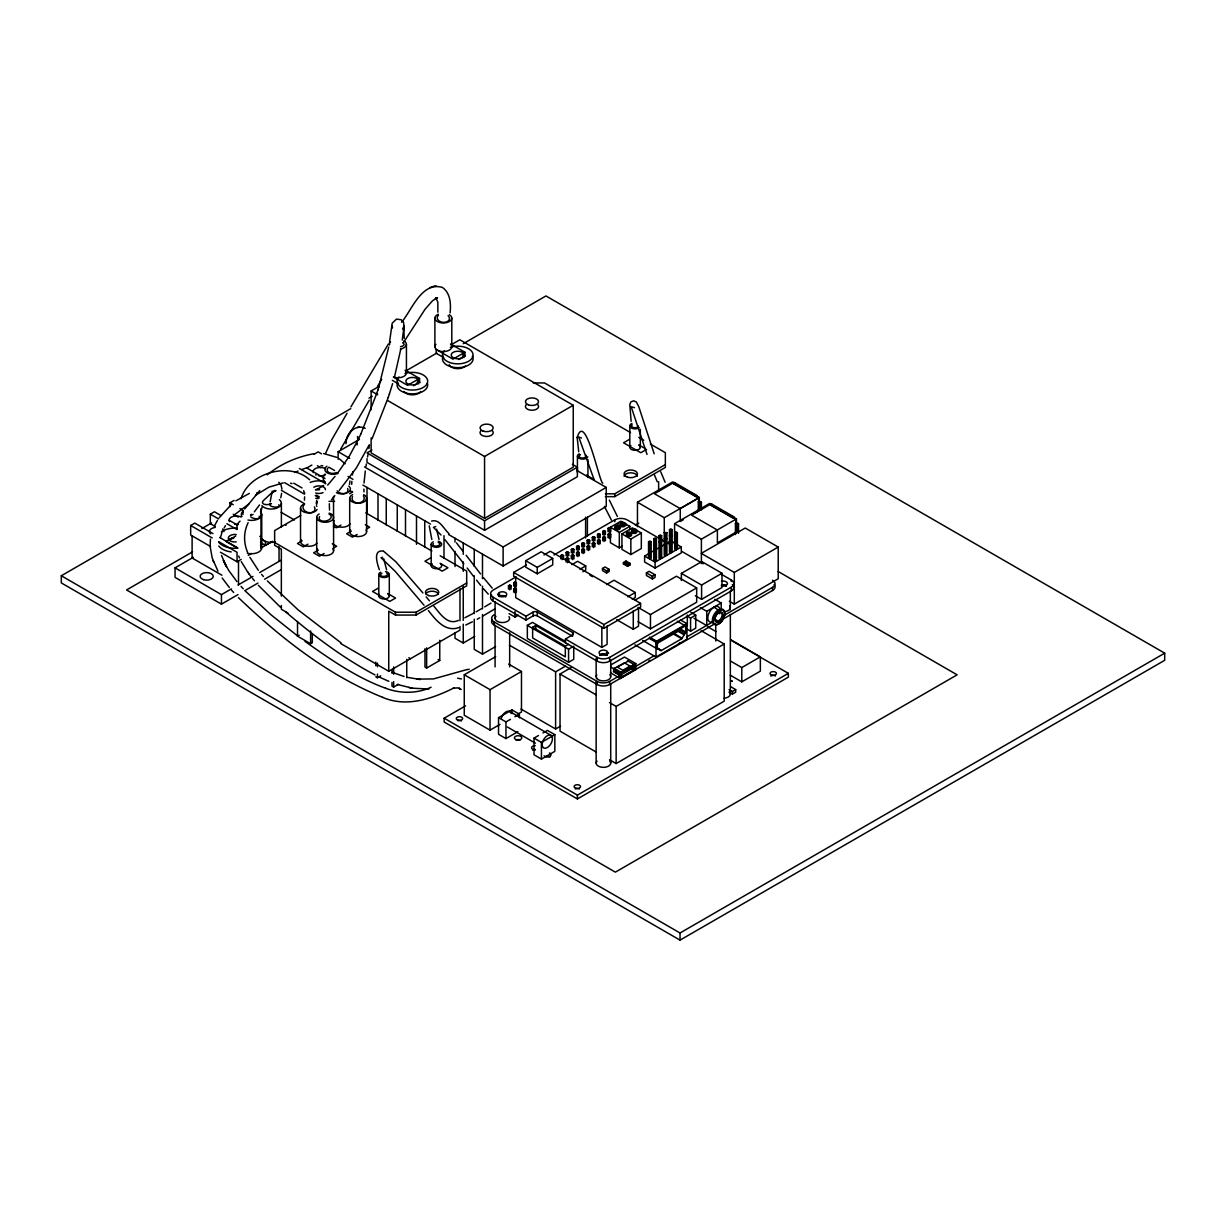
<?xml version="1.0" encoding="UTF-8"?>
<svg xmlns="http://www.w3.org/2000/svg" width="1226" height="1226" viewBox="0 0 1226 1226"><rect width="100%" height="100%" fill="white"/><g stroke="black" fill="none" stroke-linecap="round" stroke-linejoin="round"><path stroke-width="1.5" d="M404.228 338.483L403.63 322.423L401.193 319.756L396.473 319.097L392.182 323.22L389.485 342.544M627.451 660.737L635.466 665.228L633.704 670.086L622.256 676.645L613.567 671.695L614.134 668.431L628.264 661.136M620.908 675.955L621.352 672.599L635.466 665.228M685.916 632.218L681.702 638.761L661.182 650.592L658.944 648.937L657.167 649.121L657.534 641.903L685.579 625.766L685.932 632.156L679.51 628.402M351.709 484.301L351.847 481.389M364.015 483.013L365.302 471.029M345.931 443.705L346.176 441.237M210.412 539.042L210.152 546.168M437.866 312.186L437.835 302.286L436.073 297.918L436.931 298.179L435.291 298.347L437.513 297.719L432.579 300.707L425.07 309.259L403.752 342.161M450.095 312.891C451.045 304.033 450.494 292.922 442.371 287.405C421.637 281.398 411.875 310.025 401.592 322.269M304.462 500.162L304.6 496.821M316.691 500.469L316.277 503.871M349.946 480.99L349.487 484.439M352.429 474.983L352.858 471.627M272.249 491.044L270.149 501.832M241.062 498.752C248.464 473.067 289.443 461.114 309.626 479.78M357.088 444.977L357.318 443.23M369.455 444.977L368.934 448.578M402.251 340.092L404.09 325.84L402.603 329.104M346.253 440.716C346.989 432.134 356.843 423.966 365.21 428.334M346.038 442.172L346.391 439.705M366.007 466.37L366.375 464.01M281.628 493.296L280.785 497.787M367.539 456.991L367.907 454.815M316.722 504.269L317.228 501.511M400.841 348.828L394.481 377.056M388.734 347.035L378.834 386.987M261.368 510.047L261.996 507.227M220.419 537.632L221.983 532.498M392.596 383.646L389.362 394.082M329.319 503.733L329.518 510.077M377.777 390.312L378.911 386.772M372.03 438.847L388.29 397.362M376.673 393.653L377.823 390.129M388.228 397.515L389.424 393.898M376.719 393.5L360.95 433.774M325.58 453.344L331.955 439.383L347.05 413.269M248.127 522.659C243.33 532.651 243.667 543.026 247.56 552.282M369.041 445.207L356.398 467.872L339.204 490.477M357.992 440.027L361.011 433.652M358.069 439.873L349.226 456.302L337.794 472.899M214.381 525.954L217.477 520.36M340.736 449.007L369.195 400.274M388.366 344.031L350.851 406.955M224.097 527.992L225.477 525.663M381.73 379.34L377.47 386.512M244.725 508.928L259.743 490.584M254.318 511.855L259.56 504.913M331.526 499.764L334.821 495.61M219.239 517.724L231.53 504.3M335.02 476.378L327.679 485.098M263.207 500.76L271.237 493.281L275.988 490.615L273.934 490.553M441.008 534.996L433.437 527.364L435.751 526.582M350.268 431.966L351.847 430.433M255.437 495.396L268.755 487.228L283.283 482.86M234.013 515.119L248.878 503.978M267.191 474.845C280.57 464.01 297.075 456.7 314.009 453.712M654.194 453.819L638.731 406.557L636.309 401.959L633.627 400.825L631.007 401.837L629.796 404.396L631.129 421.315M235.898 500.821L249.353 493.404M382.573 557.324L381.01 557.707L395.278 571.439L423.997 605.2M490.952 603.115L484.668 606.87M494.66 609.046L482.523 616.218M481.634 608.648L476.102 611.82M371.126 409.745L371.126 390.971L379.34 386.236M405.622 371.064L436.824 353.057M451.597 344.521L459.811 339.771L573.247 405.27L573.247 467.183L484.561 518.383L371.126 452.9L371.126 437.881M463.259 343.694L545.968 295.941L1164.7 653.167L1164.7 660.308L680.032 940.127L61.3 582.917L61.3 575.76L350.774 408.641M368.98 398.128L372.29 396.228M413.591 385.715L419.568 382.251L419.568 378.451L407.599 385.347L393.853 377.409M464.945 356.061L464.945 352.245L452.976 359.157L436.165 349.456L436.165 353.257L443.812 357.67M458.953 359.509L463.443 356.919M210.55 546.505L190.674 535.026L190.674 525.494L194.796 523.119L213.017 533.632M215.286 526.552L210.32 523.671L210.32 514.154L214.443 511.763L221.078 515.594M229.982 506.614L229.982 502.798L234.105 500.423M314.04 454.264L318.162 451.888L321.473 453.804M201.846 528.575L211.577 522.95M306.99 467.872L311.848 465.068M338.131 459.321L338.131 451.704L359.402 439.414M192.62 551.823L126.569 589.951L615.36 872.146L957.138 674.836L778.188 571.515M371.968 450.019L367.003 452.9L484.561 520.774L577.369 467.183L577.369 476.715L484.561 530.291L367.003 462.417L367.003 458.616M238.028 594.579L221.446 604.157L175.057 577.369L175.057 567.853L193.31 557.309M235.79 535.992L226.166 541.54L237.599 548.145M316.185 489.864L323.664 485.542M300.753 515.487L274.639 530.567L274.639 545.309L281.352 549.187L281.352 596.127M349.655 493.756L352.644 492.024M260.494 542.505L265.398 545.325L271.82 541.631M220.481 552.236L237.047 561.799L241.17 559.424M248.234 555.347L251.468 553.478M261.199 547.869L272.555 541.31M302.163 540.804L297.474 543.516L303.266 546.857L307.956 544.16M340.966 525.096L336.261 527.808L333.365 526.138M175.057 567.853L221.446 594.625L231.407 588.878M238.028 585.047L252.97 576.435M259.575 572.619L281.168 560.159M244.664 590.748L257.935 583.086M264.571 579.254L281.168 569.676M318.331 550.137L313.641 552.849L319.434 556.206L324.124 553.493M351.341 531.088L346.636 533.8L352.429 537.141L357.134 534.444M387.569 400.473L484.561 456.47L573.247 405.27M333.518 548.068L336.66 546.26L332.307 543.746M366.528 529.019L369.654 527.211L365.302 524.697M629.352 439.444L623.559 442.801L640.784 452.731L646.577 449.39M378.344 588.112L372.535 591.453L389.761 601.399L395.554 598.058L387.722 593.537M430.724 557.861L424.932 561.217L442.142 571.163L447.95 567.807L440.119 563.286M297.52 621.521L297.52 636.187L299.19 635.221M297.52 636.187L310.622 643.757L312.293 642.792L312.293 633.612M364.52 466.953L503.12 546.965L606.242 487.427L606.242 506.476L503.12 566.014L448.67 534.582M605.353 493.817L614.732 493.817L665.35 464.593M605.353 496.653L614.732 496.653L665.35 467.428L665.35 452.685L650.378 444.042M274.639 542.474L395.462 612.218L416.074 612.218L466.692 583.009M340.828 643.604L388.749 671.266L388.749 611.176L395.462 615.054L416.074 615.054L466.692 585.844L466.692 571.101L440.149 555.776M525.709 560.711L541.172 551.777L552.727 558.443L552.727 564.88L537.249 573.814L525.709 567.148L525.709 560.711L537.249 567.377L552.727 558.443M543.946 554.934L550.321 551.256L640.585 603.361L640.585 607.176L603.912 628.34L513.663 576.235L513.663 572.419L526.414 565.063M637.459 526.69L637.459 502.246L672.522 482.002L674.591 482.6L673.549 483.795L696.245 496.882L697.272 496.3L699.326 497.48L699.326 501.051L701.395 502.246L701.395 509.863M673.549 483.795L674.591 483.197M516.115 576.833L493.097 590.12A8.751 5.057 0 0 0 493.097 597.261L493.097 601.077L525.954 620.05L533.141 615.896A2.912 1.686 0 0 1 537.279 615.896L572.603 636.294M553.937 554.995L614.778 519.87A8.751 5.057 0 0 1 627.145 519.87L668.476 543.731M508.483 589.124L508.483 585.783L509.801 585.032L511.119 585.783L511.119 589.124M513.709 586.105L513.709 582.764L515.027 581.998L516.361 582.764L516.361 586.105M560.864 558.872L560.864 555.547L562.182 554.78L563.5 555.547L563.5 558.872M566.106 555.853L566.106 552.528L567.423 551.761L568.741 552.528L568.741 555.853M571.331 552.834L571.331 549.493L572.665 548.727L573.983 549.493L573.983 552.834M576.572 549.8L576.572 546.474L577.89 545.708L579.224 546.474L579.224 549.8M581.814 546.781L581.814 543.44L583.132 542.689L584.45 543.44L584.45 546.781M587.055 543.762L587.055 540.421L588.373 539.655L589.691 540.421L589.691 543.762M592.296 540.727L592.296 537.402L593.614 536.636L594.932 537.402L594.932 540.727M597.537 537.708L597.537 534.367L598.855 533.616L600.173 534.367L600.173 537.708M602.763 534.689L602.763 531.348L604.096 530.582L605.414 531.348L605.414 534.689M608.004 531.655L608.004 528.329L609.322 527.563L610.655 528.329L610.655 531.655M622.318 546.152L619.314 547.884L610.41 542.735L610.41 527.257L620.892 521.203L629.796 526.352L629.796 529.785M511.119 585.783L508.483 585.783M516.361 582.764L513.709 582.764M563.5 555.547L560.864 555.547M568.741 552.528L566.106 552.528M573.983 549.493L571.331 549.493M579.224 546.474L576.572 546.474M584.45 543.44L581.814 543.44M589.691 540.421L587.055 540.421M594.932 537.402L592.296 537.402M600.173 534.367L597.537 534.367M605.414 531.348L602.763 531.348M610.655 528.329L608.004 528.329M513.709 592.143L513.709 588.817L515.027 588.051L516.361 588.817L516.361 592.143M566.106 561.906L566.106 558.566L567.423 557.815L568.741 558.566L568.741 561.906M571.331 558.872L571.331 555.547L572.665 554.78L573.983 555.547L573.983 558.872M576.572 555.853L576.572 552.528L577.89 551.761L579.224 552.528L579.224 555.853M581.814 552.834L581.814 549.493L583.132 548.727L584.45 549.493L584.45 552.834M587.055 549.8L587.055 546.474L588.373 545.708L589.691 546.474L589.691 549.8M592.296 546.781L592.296 543.44L593.614 542.689L594.932 543.44L594.932 546.781M597.537 543.762L597.537 540.421L598.855 539.655L600.173 540.421L600.173 543.762M602.763 540.727L602.763 537.402L604.096 536.636L605.414 537.402L605.414 540.727M608.004 537.708L608.004 534.367L609.322 533.616L610.655 534.367L610.655 537.708M516.361 588.817L513.709 588.817M568.741 558.566L566.106 558.566M573.983 555.547L571.331 555.547M579.224 552.528L576.572 552.528M584.45 549.493L581.814 549.493M589.691 546.474L587.055 546.474M594.932 543.44L592.296 543.44M600.173 540.421L597.537 540.421M605.414 537.402L602.763 537.402M610.655 534.367L608.004 534.367M610.41 527.257L619.314 532.406L629.796 526.352M635.436 525.126L638.746 523.211M621.934 533.908L632.417 527.854L641.321 533.004L641.321 548.482L630.854 554.535L621.934 549.386L621.934 533.908L630.854 539.057L641.321 533.004M571.898 564.619L577.676 561.293L585.721 565.937L585.721 570.105L582.84 571.76M375.784 676.783L377.455 677.748L380.734 675.848M388.749 671.266L459.98 630.133L459.98 626.379M673.549 483.197L697.272 496.3M664.247 555.301L664.277 517.724L699.326 497.48M698.82 497.894L673.043 483.013L654.469 493.741L680.261 508.621L698.82 497.894L698.82 510.767L694.177 513.433M579.944 569.262L585.721 565.937M698.299 511.181L698.299 501.649L699.326 501.051M698.299 501.649L700.368 502.844L701.395 502.246M454.999 632.601L454.999 638.256L463.244 643.022L474.707 636.401M674.591 544.359L674.591 523.686L709.639 503.442L711.708 504.039L710.682 505.219L733.363 518.322L734.389 517.724L736.458 518.92L736.458 522.491L738.527 523.686L738.527 533.203M683.357 519.686L680.261 521.479L680.261 508.621M391.983 682.468L391.983 686.131L393.653 687.096L398.557 684.261M424.978 648.738L424.978 667.082L426.648 668.047L439.751 660.477L439.751 640.309M509.051 613.628L515.027 617.076L518.307 615.191M710.682 505.219L711.708 504.622M648.539 558.32L648.539 541.754L649.857 540.988L651.175 541.754L651.175 558.32M653.78 561.339L653.78 538.735L655.098 537.969L656.416 538.735L656.416 561.339M659.021 558.32L659.021 535.701L660.339 534.95L661.657 535.701L661.657 558.32M669.488 552.267L669.488 529.663L670.806 528.896L672.139 529.663L672.139 552.267M602.487 568.466L605.062 566.979L609.184 569.37L609.184 571.515L606.609 573.002L602.487 570.611L602.487 568.466L606.609 570.856L609.184 569.37M648.539 541.754L651.175 541.754M653.78 538.735L656.416 538.735M659.021 535.701L661.657 535.701M666.898 532.682L664.247 532.682L666.898 532.682L666.898 555.301M669.488 529.663L672.139 529.663M493.097 597.261L525.954 616.234L533.141 612.08A2.912 1.686 0 0 1 537.279 612.08L572.603 632.493L572.603 635.589M623.436 562.535L626.011 561.048L630.133 563.424L630.133 564.849L627.559 566.351L623.436 563.96L623.436 562.535L627.559 564.91L630.133 563.424M674.729 549.248L674.729 532.682L676.047 531.915L677.365 532.682L677.365 549.248M623.436 563.96L626.011 562.473L630.133 564.849M655.098 545.539L656.416 544.788L653.78 544.788L655.098 545.539L655.098 568.052L644.615 561.998L644.615 556.052L670.806 540.927L681.288 546.98L681.288 552.926L655.098 568.052M660.339 542.52L661.657 541.754L659.021 541.754L660.339 542.52L660.339 559.087M665.58 539.501L666.898 538.735L664.247 538.735L665.58 539.501L665.58 556.052M670.806 536.467L672.139 535.701L669.488 535.701L670.806 536.467L670.806 553.033M674.729 532.682L677.365 532.682M527.333 625.367L568.573 649.182L573.737 646.209L573.737 659.312L568.573 662.285L527.333 638.47L527.333 625.367L532.482 622.394L565.477 641.443M474.247 619.176L474.247 649.366L482.492 654.132L495.595 646.577M532.636 627.252L565.324 646.117L565.324 656.83L532.636 637.964L532.636 627.252L535.731 625.459L597.246 661.212A8.751 5.057 0 0 0 609.613 661.212L731.294 590.963A8.751 5.057 0 0 0 732.32 584.526M606.594 584.541L614.042 580.235L635.283 592.495L635.283 597.506L632.294 599.223M681.288 546.98L655.098 562.09L644.615 556.052M710.682 504.622L734.389 517.724M499.963 724.413L490.048 730.144L464.256 715.264L464.256 674.775L495.687 656.63M674.591 523.686L701.395 539.164L736.458 518.92M646.409 572.879L649.09 571.331L655.067 574.795L655.067 577.415L652.385 578.963L646.409 575.5L646.409 572.879L652.385 576.343L655.067 574.795M735.431 534.521L735.431 523.088L736.458 522.491M735.431 523.088L737.485 524.284L738.527 523.686M627.835 596.801L635.283 592.495M565.416 642.838L565.416 639.022L572.603 634.869A2.912 1.686 0 0 0 572.603 632.493M635.206 600.035L676.461 576.22L696.674 587.898L696.674 602.181L650.47 628.861L638.026 621.674M681.38 580.526L681.38 573.385L701.793 561.6L722.007 573.262L722.007 587.545L701.594 599.345L695.372 595.744M464.256 674.775L490.048 689.656L521.479 671.511L521.479 712L518.169 713.9M565.324 646.117L568.42 644.34M513.663 572.419L603.912 624.54L640.585 603.361M730.773 640.11L788.349 673.35L788.349 677.15L577.415 798.938L444.164 722.007L444.164 718.191L465.589 705.824M638.026 607.391L650.47 614.563L696.674 587.898M681.38 573.385L701.594 585.047L722.007 573.262M509.403 645.183L555.608 671.848L565.431 666.178M515.717 577.431L515.717 597.675L601.843 647.389L607.085 644.37L607.085 625.965M616.709 619.682L633.275 629.245L638.516 626.225L638.516 607.82M778.219 547.072L745.224 528.023L701.287 553.386L734.297 572.435L778.219 547.072L778.219 578.749L734.297 604.111L729.347 601.261M596.342 752.136L560.037 731.171L560.037 674.024L571.5 667.404M517.878 731.707L505.955 738.588L498.538 734.297L498.538 717.639L511.947 709.9L519.364 714.176L519.364 717.884M565.416 639.022L597.246 657.397A8.751 5.057 0 0 0 609.613 657.397L731.294 587.147A8.751 5.057 0 0 0 731.294 580.005L721.378 574.274M498.538 717.639L505.955 721.915L510.43 719.34M514.889 716.766L519.364 714.176M687.265 616.142L690.575 618.042L695.724 615.069L695.724 628.172L690.575 631.145L685.625 628.294M610.548 665.074L624.463 657.044L635.804 663.588L635.804 669.549L620.341 678.484L610.425 672.752M700.414 607.652L706.758 611.314L721.195 602.977L721.195 610.134M649.535 637.827L656.017 641.566L686.958 623.697L686.958 639.175L656.017 657.044L634.915 644.861M655.818 642.347L678.085 629.49L678.085 631.344L655.818 644.202M630.041 666.101L622.823 670.27L617.245 667.051L624.463 662.883L630.041 666.101L630.041 667.526L622.823 671.695M610.625 666.913L620.341 672.522L635.804 663.588M494.124 614.778A8.751 5.057 0 0 0 494.124 621.919L597.246 681.457A8.751 5.057 0 0 0 609.613 681.457L633.03 667.94M636.248 666.086L653.964 655.849M686.437 637.106L712.965 621.781M724.214 615.299L772.549 587.392A8.751 5.057 0 0 0 772.549 580.235M648.661 661.029L649.979 660.262M678.576 643.757L679.878 642.991M492.285 619.421A8.751 5.057 0 0 0 494.124 625.015L597.246 684.552A8.751 5.057 0 0 0 609.613 684.552L714.942 623.743M723.171 618.992L772.549 590.488A8.751 5.057 0 0 0 774.096 584.541M542.949 732.949L547.409 730.374L554.842 734.665L554.842 751.339L541.432 759.078L534.015 754.787L534.015 738.113L538.475 735.539M520.958 709.011L555.608 729.01L560.512 726.175M534.015 738.113L541.432 742.404L554.842 734.665M609.537 702.59L616.142 706.406L724.214 644.018L724.214 701.165L616.142 763.568L609.537 759.752M730.313 660.937L741.791 667.572L760.35 656.86L760.35 671.143L741.791 681.855L730.313 675.235M729.087 689.594L732.397 691.495L735.692 689.594L735.692 692.215L732.397 694.115L729.087 692.215M444.164 718.191L577.415 795.122L788.349 673.35M61.3 575.76L680.032 932.986L1164.7 653.167M477.205 619.222L479.718 617.812M473.65 613.199L464.869 617.766M431.567 521.096C439.521 518.537 444.042 529.433 448.992 533.616M472.439 621.781L465.742 625.015M294.868 472.454L298.025 471.06M430.05 287.589L431.123 287.16M432.073 286.777L434.31 286.164M431.108 687.219C417.851 693.579 400.488 693.931 385.654 688.246M301.795 469.543L306.148 468.01M458.401 620.402C447.643 625.551 440.241 613.828 433.866 606.165M453.39 688.23C431.629 698.943 406.373 707.632 382.604 697.333M452.946 688.353L454.003 688.077M458.677 627.62C445.36 632.386 435.506 619.789 428.41 610.548M465.727 669.902L433.483 678.913L416.932 679.143L420.273 679.465L407.522 677.411M453.589 688.184L457.62 687.893L461.267 689.518M466.585 669.702L469.19 669.273M634.44 407.691L631.175 406.71L647.021 454.448M357.394 427.476L358.222 427.338M358.574 427.261L359.417 427.108M435.015 286.056L436.165 285.873M581.461 438.004L578.764 437.038L593.905 479.151M428.916 689.043L412.38 688.184L397.27 684.445M533.279 382.941L544.528 382.941L630.547 432.594M328.997 501.342L334.621 501.342M321.013 465.619L322.806 465.757M457.559 678.208L461.466 678.959M323.633 453.559L336.844 457.39M408.871 687.541L412.38 688.184M383.094 551.041C372.443 549.646 377.501 564.389 379.34 569.722M290.531 483.182L292.079 483.611M256.663 492.837L257.966 493.281M404.074 676.491L392.412 672.4M383.569 551.21L395.906 561.815L422.909 592.924M385.746 688.276C356.781 677.886 330.315 659.266 305.044 641.443M382.696 697.364C328.139 675.403 280.693 637.964 238.457 597.675M328.783 467.183L334.606 470.508M388.826 681.319L379.845 677.334M375.018 674.944C342.82 657.902 313.611 635.727 285.98 612.126M638.807 437.36L643.757 440.226M638.746 444.869L645.014 448.486M451.183 344.307L464.945 352.245M674.591 482.6L697.272 495.702M711.708 504.039L734.389 517.127M572.404 464.317L577.369 467.183M637.459 502.246L664.277 517.724M405.806 370.513L419.568 378.451M586.365 475.121L594.196 479.642M576.542 470.278L606.242 487.427M392.32 380.336L398.435 383.876M681.702 551.363L703.203 563.776M371.126 390.971L377.7 394.772M714.85 599.33L721.195 602.977M713.976 607.146L718.926 610.487M713.793 618.364L718.926 621.797M690.774 612.218L695.724 615.069M693.977 618.226L706.758 625.612L706.758 611.314M730.819 639.803L760.35 656.86M707.739 626.808L715.969 631.559M701.103 630.67L724.214 644.018M680.476 619.958L686.958 623.697M677.288 621.214L685.303 625.842M589.875 575.147L592.618 576.741M679.081 629.336L685.487 633.045M677.809 630.516L684.231 634.225M677.503 630.93L683.924 634.639M674.162 633.581L682.177 638.21M672.063 633.214L681.702 638.761M338.131 451.704L349.671 458.371M649.657 637.168L657.672 641.796M649.029 638.24L657.059 642.868M730.742 686.729L735.692 689.594M655.849 647.144L659.052 648.998M656.477 647.772L661.289 650.546M655.987 647.772L660.799 650.562M642.623 640.447L657.059 648.784M348.031 476.47L352.981 479.335M362.881 485.052L430.525 524.1M317.35 465.711L320.66 467.627M306.791 468.01L325.013 478.538M299.359 468.485L325.855 483.795M632.601 665.228L635.482 666.898M632.355 666.009L635.252 667.68M365.808 512.851L431.889 551.01M629.827 667.082L634.149 669.58M629.245 667.68L633.581 670.178M316.277 495.089L319.342 496.867M293.765 483.197L302.04 487.979M315.297 495.626L318.607 497.541M614.257 668.354L621.475 672.522M613.46 669.748L620.678 673.917M613.46 671.266L622.563 676.537M284.677 482.707L304.554 494.185M281.352 490.323L304.554 503.702M281.152 512.33L294.409 519.993M560.037 674.024L596.342 694.973M229.982 502.798L233.292 504.714M239.913 508.545L243.223 510.46M508.575 664.063L521.479 671.511M233.292 514.246L238.258 517.111M229.354 520.376L237.645 525.157M260.494 538.689L265.398 541.524L265.398 545.325M210.32 514.154L218.611 518.935M226.887 523.717L236.833 529.448M438.08 659.511L439.751 660.477M219.638 537.463L237.859 547.991M190.674 525.494L212.205 537.938M218.826 541.754L237.047 552.282L237.047 561.799M509.71 711.494L550.964 735.309A7.295 4.214 -60 0 1 548.65 746.603A7.295 4.214 -60 0 1 542.336 742.956A7.295 4.214 -60 0 1 550.964 735.309M408.794 657.734L410.465 658.699M507.365 726.987L535.41 743.186M287.957 613.077L281.352 609.261L281.352 605.506M221.937 575.209L192.114 557.999L192.114 536.023M339.326 458.815L345.104 463.78M340.997 642.822L298.117 609.874L267.36 580.94M298.01 636.263L271.084 614.87L245.69 591.376M278.762 482.247L280.907 484.638L281.965 489.067M280.279 607.054L258.334 585.292M488.27 594.15L483.35 588.618M358.513 438.556L357.502 436.609L357.701 438.709M241.062 586.396L243.284 588.817M492.224 588.158L483.442 577.63M231.407 589.967L233.66 592.526M261.582 574.366L263.391 576.496M426.173 596.863L429.452 600.817M252.571 578.519L254.41 580.772M444.946 539.67L463.842 563.776M236.909 581.584L228.68 570.381L223.316 560.435L226.427 566.734L221.492 555.424M229.339 587.515L222.213 578.059M480.73 585.43L476.531 580.143M456.455 542.857L462.846 551.041M480.531 573.937L466.125 555.271M473.512 576.297L467.137 568.052M258.303 570.274L249.874 557.294M249.077 573.952L250.947 576.45M241.292 561.631L247.821 572.205M247.529 571.806L249.368 574.35M611.467 520.176L604.403 506.399M617.383 516.452L609.337 500.131M217.952 571.178L212.236 558.091L210.167 546.643M665.136 482.262L660.722 471.78M238.702 556.022L239.514 557.937M657.274 481.803L654.209 474.385M602.809 483.213C599.499 483.289 585.17 409.637 577.185 437.667M392.55 327.649L392.029 325.641L392.105 327.878M213.125 560.619L213.676 562.167M386.634 569.891L383.723 558.78M431.828 539.471L429.223 525.862M439.077 539.655L436.563 529.157M272.693 492.438L272.601 491.764M578.718 451.689L577.155 437.284M363.984 491.871L363.907 489.113M772.549 587.392L772.549 590.488M741.791 667.572L741.791 681.855M737.485 524.284L737.485 531.9M734.297 572.435L734.297 604.111M732.397 691.495L732.397 694.115M731.294 580.005L731.294 581.43M731.294 587.147L731.294 590.963M730.344 591.07L730.344 607.621M730.344 614.517L730.344 694.069M715.754 623.988L715.754 641.029M701.594 585.047L701.594 599.345M701.395 539.164L701.395 563.608M700.368 502.844L700.368 508.56M690.575 618.042L690.575 631.145M687.326 614.977L687.326 625.704M680.032 932.986L680.032 940.127M676.047 533.448L676.047 550.014M670.806 530.429L670.806 535.946M665.58 533.448L665.58 538.965M660.339 536.467L660.339 541.984M658.638 481.695L658.638 491.074M656.017 641.566L656.017 657.044M655.098 539.501L655.098 545.018M652.385 576.343L652.385 578.963M650.47 614.563L650.47 628.861M649.857 542.52L649.857 559.087M640.324 429.422L640.324 447.291M633.275 610.839L633.275 629.245M630.854 539.057L630.854 554.535M629.812 425.851L629.812 447.291M627.559 564.91L627.559 566.351M626.011 561.048L626.011 562.473M620.341 672.522L620.341 678.484M619.314 532.406L619.314 547.884M616.142 706.406L616.142 763.568M614.732 493.817L614.732 496.653M614.778 519.87L614.778 521.77M610.717 660.124L610.717 676.691M610.717 683.572L610.717 763.139M609.613 657.397L609.613 661.212M609.613 681.457L609.613 684.552M609.322 527.563L609.322 532.421M609.322 533.616L609.322 538.475M606.609 570.856L606.609 573.002M604.096 530.582L604.096 535.44M604.096 536.636L604.096 541.494M603.912 624.54L603.912 628.34M601.843 627.16L601.843 647.389M598.855 533.616L598.855 538.475M598.855 539.655L598.855 544.513M597.246 657.397L597.246 661.212M597.246 681.457L597.246 684.552M596.143 658.285L596.143 676.691M596.143 681.687L596.143 763.139M593.614 536.636L593.614 541.494M593.614 542.689L593.614 547.547M588.373 539.655L588.373 544.513M588.373 545.708L588.373 550.566M587.928 459.673L587.928 477.527A5.256 3.034 0 0 0 586.656 475.55M587.392 517.188L587.392 535.961M585.614 517.219L585.614 537.984M583.132 542.689L583.132 547.547M583.132 548.727L583.132 553.585M577.89 545.708L577.89 550.566M577.89 551.761L577.89 556.619M577.431 456.103L577.431 472.163M577.415 795.122L577.415 798.938M572.665 548.727L572.665 553.585M572.665 554.78L572.665 559.638M568.573 649.182L568.573 662.285M567.423 551.761L567.423 556.619M567.423 557.815L567.423 562.673M562.182 554.78L562.182 559.638M555.608 671.848L555.608 729.01M541.432 742.404L541.432 759.078M537.249 567.377L537.249 573.814M537.279 612.08L537.279 615.896M535.731 625.459L535.731 629.03M533.141 612.08L533.141 615.896M525.954 616.234L525.954 620.05M515.027 581.998L515.027 586.856M515.027 588.051L515.027 592.909M515.027 611.559L515.027 617.076M511.947 709.9L511.947 713.593M509.801 585.032L509.801 589.89M509.664 632.8L509.664 666.898M505.955 721.915L505.955 738.588M503.12 546.965L503.12 566.014M495.074 601.736L495.074 618.302M495.074 625.229L495.074 666.898M494.124 621.919L494.124 625.015M490.048 689.656L490.048 730.144M484.561 456.47L484.561 518.383M484.561 520.774L484.561 530.291M482.492 554.106L482.492 578.641M482.492 586.197L482.492 608.832M482.492 614.502L482.492 654.132M474.247 549.34L474.247 566.335M474.247 575.76L474.247 613.506M463.244 542.995L463.244 554.321M463.244 561.86L463.244 571.301M463.244 586.396L463.244 620.371M463.244 624.141L463.244 643.022M459.98 588.832L459.98 620.754M454.999 538.229L454.999 542.015M454.999 551.439L454.999 566.535M451.796 318.116L451.796 346.682M443.996 535.655L443.996 558.305M434.893 318.116L434.893 346.682M431.184 544.267L431.184 565.707M426.648 647.864L426.648 668.047M424.748 520.774L424.748 547.194M416.503 516.008L416.503 544.313M416.074 612.218L416.074 615.054M406.741 659.358L406.741 677.702M406.434 344.307L406.434 372.888M405.5 509.648L405.5 536.084M397.255 504.897L397.255 531.318M395.462 612.218L395.462 615.054M393.653 666.929L393.653 674.254M393.653 681.595L393.653 687.096M391.983 669.626L391.983 673.289M389.301 574.519L389.301 595.943M386.251 498.538L386.251 524.958M378.803 574.519L378.803 595.943M378.006 493.771L378.006 520.207M377.455 663.082L377.455 666.745M377.455 674.085L377.455 677.748M375.784 662.117L375.784 665.779M367.003 487.427L367.003 513.847M366.605 498.354L366.605 531.701M349.686 498.354L349.686 531.701M333.518 496.423L333.61 550.75M316.691 517.403L316.691 550.75M310.622 630.915L310.622 643.757M300.523 508.07L300.523 541.417M281.382 503.181L281.382 527.257M279.038 546.719L279.038 561.385M261.751 514.506L261.751 547.853M260.969 508.729L260.969 536.513M260.832 538.551L260.832 548.068M238.503 560.972L238.503 584.787M221.446 594.625L221.446 604.157M729.455 692.062A7.295 4.214 0 0 1 724.091 698.238M729.685 608.97A7.295 4.214 0 0 1 730.175 609.828M609.828 761.116A7.295 4.214 0 0 1 603.437 767.353A7.295 4.214 0 0 1 597.031 761.116M596.434 678.606A7.295 4.214 0 0 1 596.801 678.039M729.685 605.874A7.295 4.214 0 0 1 724.091 611.789M721.409 585.323A3.939 2.268 0 0 1 726.359 586.151M493.097 601.077A8.751 5.057 0 0 1 491.626 595.054M599.591 655.236A4.368 2.529 0 0 1 603.437 653.918A4.368 2.529 0 0 1 607.268 655.236M721.516 585.017A4.368 2.529 0 0 1 726.359 585.737M721.516 581.201A4.368 2.529 0 0 1 727.432 583.576A4.368 2.529 0 0 1 721.516 585.936M499.059 596.449A4.368 2.529 0 0 1 505.679 596.449M618.011 524.176A4.368 2.529 0 0 1 618.486 523.717M620.463 522.858A4.368 2.529 0 0 1 626.363 525.402M609.828 674.668A7.295 4.214 0 0 1 603.698 680.905A7.295 4.214 0 0 1 596.801 674.944M606.456 652.615A7.295 4.214 0 0 1 608.586 653.473M599.974 655.358A3.939 2.268 0 0 1 603.437 654.178A3.939 2.268 0 0 1 606.885 655.358M509.005 616.601A7.295 4.214 0 0 1 502.108 622.547A7.295 4.214 0 0 1 495.978 616.326M498.001 594.733A7.295 4.214 0 0 1 499.825 594.15M499.58 596.495A3.939 2.268 0 0 1 505.679 596.878M712.199 622.164A8.751 5.057 -60 0 1 709.517 611.912A8.751 5.057 -60 0 1 719.831 608.602M719.968 612.648A8.751 5.057 -60 0 1 719.677 613.797M624.095 476.27A6.682 3.862 0 0 1 630.731 472.822A6.682 3.862 0 0 1 637.382 476.27M425.713 593.905A6.682 3.862 0 0 1 432.088 591.223A6.682 3.862 0 0 1 438.448 593.905M549.417 752.963A3.709 2.145 0 0 1 549.8 756.304A3.709 2.145 0 0 1 544.068 755.768M535.256 749.914A3.709 2.145 0 0 1 531.563 747.768A3.709 2.145 0 0 1 535.256 745.638M770.771 676.078A3.203 1.854 0 0 1 775.491 675.955M575.27 788.977A3.203 1.854 0 0 1 579.377 788.977M457.896 720.719A3.203 1.854 0 0 1 461.512 720.919M546.183 756.503A3.709 2.145 0 0 1 549.938 757.024M532.636 750.067A3.709 2.145 0 0 1 535.256 749.438M516.008 739.922A3.709 2.145 0 0 1 520.207 739.922M501.235 718.528A7.295 4.214 -60 0 1 506.246 711.754A7.295 4.214 -60 0 1 511.012 713.271M638.501 426.066A3.494 1.916 -3.2 0 1 633.689 427.659A3.494 1.916 -3.2 0 1 632.233 424.84M585.737 455.03A3.494 1.931 -3.4 0 1 584.557 457.65A3.494 1.931 -3.4 0 1 579.837 457.344A3.494 1.931 -3.4 0 1 580.496 454.677M438.218 542.536A3.494 1.824 -7.2 0 1 439.444 544.911A3.494 1.824 -7.2 0 1 434.694 546.014A3.494 1.824 -7.2 0 1 433.406 543.654M386.711 573.032A3.494 1.9 -7.4 0 1 386.251 575.791A3.494 1.9 -7.4 0 1 381.317 575.944A3.494 1.9 -7.4 0 1 381.945 573.186M639.267 445.467A5.256 3.034 0 0 1 638.593 449.528A5.256 3.034 0 0 1 631.543 449.528A5.256 3.034 0 0 1 630.869 445.467M639.267 427.659A5.256 3.034 0 0 1 631.359 427.997A5.256 3.034 0 0 1 631.926 423.43M587.806 456.746A5.256 3.034 0 0 1 580.005 458.708A5.256 3.034 0 0 1 579.239 453.804M440.854 564.067A5.256 3.034 0 0 1 439.782 568.036A5.256 3.034 0 0 1 432.809 567.899A5.256 3.034 0 0 1 432.226 563.883M438.264 541.432A5.256 3.034 0 0 1 440.916 545.846A5.256 3.034 0 0 1 432.901 546.505A5.256 3.034 0 0 1 433.284 541.846M388.014 593.966A5.256 3.034 0 0 1 387.937 597.981A5.256 3.034 0 0 1 381.01 598.411A5.256 3.034 0 0 1 379.447 594.487M385.531 571.607A5.256 3.034 0 0 1 388.719 575.898A5.256 3.034 0 0 1 380.811 576.894A5.256 3.034 0 0 1 380.612 572.22M278.838 504.714A4.812 1.992 7.1 0 1 274.088 507.043A4.812 1.992 7.1 0 1 270.486 503.564M259.161 516.223A4.812 2.145 11.4 0 1 256.97 518.705A4.812 2.145 11.4 0 1 250.717 516.836M250.671 514.705A4.812 2.145 11.4 0 1 251.453 514.353M363.448 495.978A6.13 4.613 -1.8 0 1 358.544 502.951A6.13 4.613 -1.8 0 1 352.49 496.668M347.617 488.469A6.13 4.368 19.1 0 1 346.989 492.254M345.487 493.22A6.13 4.368 19.1 0 1 337.15 490.89M271.39 503.748A6.13 2.835 -10.2 0 1 264.617 504.376A6.13 2.835 -10.2 0 1 262.747 501.541M336.506 472.516A6.13 3.908 -7.7 0 1 329.104 472.623A6.13 3.908 -7.7 0 1 327.955 467.964M448.072 315.664A6.13 4.245 6 0 1 447.628 321.381A6.13 4.245 6 0 1 439.398 321.151A6.13 4.245 6 0 1 438.341 315.389M402.618 342.774A6.13 2.529 1.7 0 1 400.442 346.682M329.043 514.108A6.13 3.647 -10.8 0 1 330.131 518.889A6.13 3.647 -10.8 0 1 322.208 520.989A6.13 3.647 -10.8 0 1 319.603 516.606M253.108 514.414A6.13 2.682 -8.1 0 1 250.625 515.349M243.039 514.414A6.13 2.682 -8.1 0 1 243.315 512.499M314.423 506.874A6.13 4.521 17.3 0 1 312.216 512.391A6.13 4.521 17.3 0 1 304.416 510.445A6.13 4.521 17.3 0 1 304.492 504.407M352.352 491.534A8.459 4.889 0 0 1 349.992 491.243M325.135 482.63A15.31 8.843 0 0 1 325.135 474.048M337.87 473.543A8.459 4.889 0 0 1 326.898 472.623A8.459 4.889 0 0 1 326.898 466.232M317.534 489.787A6.559 3.785 0 0 1 319.557 489.726M318.883 498.522A15.31 8.843 0 0 1 315.741 498.338M304.83 493.204A15.31 8.843 0 0 1 303.65 490.599M310.193 482.4A15.31 8.843 0 0 1 324.951 481.573M323.082 492.591A6.559 3.785 0 0 1 315.695 493.005M313.841 487.258A6.559 3.785 0 0 1 321.12 486.124A6.559 3.785 0 0 1 325.442 489.68M450.463 344.046A8.459 4.889 0 0 1 449.038 350.299A8.459 4.889 0 0 1 438.111 350.529A8.459 4.889 0 0 1 435.92 344.353M449.329 314.653A8.459 4.889 0 0 1 449.038 321.718A8.459 4.889 0 0 1 436.824 321.227A8.459 4.889 0 0 1 438.28 314.208M472.347 356.138A15.31 8.843 0 0 1 457.758 367.662A15.31 8.843 0 0 1 443.168 356.138M462.401 356.138A6.559 3.785 0 0 1 464.01 357.67M450.325 347.28A15.31 8.843 0 0 1 472.853 353.532A15.31 8.843 0 0 1 455.183 363.724A15.31 8.843 0 0 1 444.379 350.728M405.086 370.252A8.459 4.889 0 0 1 403.952 376.336A8.459 4.889 0 0 1 393.393 376.995M403.952 340.859A8.459 4.889 0 0 1 400.35 348.996M389.592 344.996A8.459 4.889 0 0 1 390.542 341.962M427.368 383.202A15.31 8.843 0 0 1 411.614 393.853A15.31 8.843 0 0 1 397.791 382.343M417.024 382.343A6.559 3.785 0 0 1 418.648 383.876M404.963 373.486A15.31 8.843 0 0 1 427.476 379.723A15.31 8.843 0 0 1 409.821 389.929A15.31 8.843 0 0 1 399.002 376.918M366.068 529.984A8.459 4.889 0 0 1 357.839 536.574A8.459 4.889 0 0 1 350.452 529.663M363.678 494.66A8.459 4.889 0 0 1 364.26 501.725A8.459 4.889 0 0 1 352.031 501.725A8.459 4.889 0 0 1 352.613 494.66M350.084 523.732A8.459 4.889 0 0 1 339.311 526.996A8.459 4.889 0 0 1 334.054 520.652M348.751 486.094A8.459 4.889 0 0 1 347.74 492.591A8.459 4.889 0 0 1 336.43 492.714M332.844 548.712A8.459 4.889 0 0 1 325.151 555.623A8.459 4.889 0 0 1 317.457 548.712M329.196 513.127A8.459 4.889 0 0 1 332.154 520.146A8.459 4.889 0 0 1 319.756 521.173A8.459 4.889 0 0 1 319.158 513.955M316.906 543.118A8.459 4.889 0 0 1 306.025 545.984A8.459 4.889 0 0 1 301.06 539.701M317.09 509.449A8.459 4.889 0 0 1 303.91 511.978A8.459 4.889 0 0 1 304.4 503.963M316.4 505.725A8.459 4.889 0 0 1 316.906 506.369M275.421 541.877A10.206 5.9 0 0 1 265.061 541.233A10.206 5.9 0 0 1 261.061 535.685M279.344 499.641A10.206 5.9 0 0 1 276.386 508.238A10.206 5.9 0 0 1 261.889 505.633M261.414 536.145A17.501 10.099 0 0 1 259.774 536.498M237.338 528.942A17.501 10.099 0 0 1 240.051 521.142M260.494 545.034A10.206 5.9 0 0 1 259.008 551.869A10.206 5.9 0 0 1 247.3 553.217M260.494 511.686A10.206 5.9 0 0 1 259.253 518.368A10.206 5.9 0 0 1 247.974 520.039M241.966 516.575A10.206 5.9 0 0 1 243.361 510.981M231.254 551.915A17.501 10.099 0 0 1 218.78 546.03M229.093 540.176A6.559 3.785 0 0 1 233.492 538.306M236.633 548.252A17.501 10.099 0 0 1 218.78 542.229M221.4 531.732A17.501 10.099 0 0 1 236.633 528.161M236.174 541.923A6.559 3.785 0 0 1 228.266 538.214A6.559 3.785 0 0 1 236.174 534.505M228.419 540.007A7.295 4.214 0 0 1 233.783 537.862M285.735 525.402A6.559 3.785 0 0 1 286.133 525.142M210.535 533.831A7.295 4.214 0 0 1 215.117 527.441M222.519 529.019A7.295 4.214 0 0 1 223.96 531.548M325.549 474.646A7.295 4.214 0 0 1 318.346 475.703M316.017 475.029A7.295 4.214 0 0 1 315.618 474.845M313.274 472.562A7.295 4.214 0 0 1 316.906 467.964A7.295 4.214 0 0 1 325.549 468.684M238.38 524.238A7.295 4.214 0 0 1 234.779 524.314M229.492 521.678A7.295 4.214 0 0 1 232.174 516.744A7.295 4.214 0 0 1 241.108 517.02M315.389 489.802A7.295 4.214 0 0 1 319.404 489.297M492.147 430.602A6.559 3.785 0 0 1 490.921 435.521A6.559 3.785 0 0 1 482.324 435.521A6.559 3.785 0 0 1 481.098 430.602M465.436 366.007A8.751 5.057 0 0 1 456.501 368.597A8.751 5.057 0 0 1 449.191 364.658M462.999 354.789A8.751 5.057 0 0 1 465.114 356.092M537.524 404.411A6.559 3.785 0 0 1 536.298 409.315A6.559 3.785 0 0 1 527.701 409.315A6.559 3.785 0 0 1 526.475 404.411M420.579 391.554A8.751 5.057 0 0 1 412.38 394.833A8.751 5.057 0 0 1 404.182 391.554M417.622 380.979A8.751 5.057 0 0 1 420.058 382.604M730.727 681.135L732.198 681.166L730.727 681.135M710.16 504.453L691.602 515.165L717.379 530.046L717.379 542.919L735.937 532.191L735.937 519.334L710.16 504.453M437.008 298.362L435.904 297.918L437.008 298.362M459.842 688.614L459.06 688.261L459.842 688.614M616.172 529.632A2.621 1.517 0 0 0 620.111 528.314A2.621 1.517 0 0 0 616.172 526.996A2.621 1.517 0 0 0 616.172 529.632M616.019 528.145A2.621 1.517 0 0 0 620.111 526.996A2.621 1.517 0 0 0 616.341 525.525A2.621 1.517 0 0 0 616.019 528.145M600.985 654.73A4.368 2.529 0 0 0 607.789 652.814A4.368 2.529 0 0 0 601.522 650.362A4.368 2.529 0 0 0 600.985 654.73M499.917 596.388A4.368 2.529 0 0 0 506.736 594.472A4.368 2.529 0 0 0 500.453 592.02A4.368 2.529 0 0 0 499.917 596.388M632.938 533.249A2.621 1.517 0 0 0 636.876 531.946A2.621 1.517 0 0 0 632.938 530.628A2.621 1.517 0 0 0 632.938 533.249M632.785 531.762A2.621 1.517 0 0 0 636.861 530.628A2.621 1.517 0 0 0 633.106 529.157A2.621 1.517 0 0 0 632.785 531.762M627.543 536.222A2.621 1.517 0 0 0 631.635 535.072A2.621 1.517 0 0 0 627.865 533.601A2.621 1.517 0 0 0 627.543 536.222M627.543 534.797A2.621 1.517 0 0 0 631.635 533.647A2.621 1.517 0 0 0 627.865 532.176A2.621 1.517 0 0 0 627.543 534.797M719.999 622.992A8.751 5.057 -60 0 0 722.972 609.383A8.751 5.057 -60 0 0 712.567 618.379A8.751 5.057 -60 0 0 719.999 622.992M720.321 622.823A8.168 4.72 -60 0 0 723.079 610.119A8.168 4.72 -60 0 0 713.379 618.517A8.168 4.72 -60 0 0 720.321 622.823M719.386 620.463A5.103 2.942 -60 0 0 721.118 612.525A5.103 2.942 -60 0 0 715.049 617.766A5.103 2.942 -60 0 0 719.386 620.463M719.892 621.107A5.686 3.28 -60 0 0 721.823 612.264A5.686 3.28 -60 0 0 715.065 618.103A5.686 3.28 -60 0 0 719.892 621.107M621.26 526.552A2.621 1.517 0 0 0 625.337 525.402A2.621 1.517 0 0 0 621.582 523.931A2.621 1.517 0 0 0 621.26 526.552M621.26 525.111A2.621 1.517 0 0 0 625.337 523.962A2.621 1.517 0 0 0 621.582 522.491A2.621 1.517 0 0 0 621.26 525.111M627.39 477.175A6.682 3.862 0 0 0 637.413 473.834A6.682 3.862 0 0 0 627.39 470.493A6.682 3.862 0 0 0 627.39 477.175M428.748 595.591A6.682 3.862 0 0 0 438.77 592.25A6.682 3.862 0 0 0 428.748 588.909A6.682 3.862 0 0 0 428.748 595.591M771.629 675.051A3.203 1.854 0 0 0 776.441 673.442A3.203 1.854 0 0 0 771.629 671.848A3.203 1.854 0 0 0 771.629 675.051M575.714 788.195A3.203 1.854 0 0 0 580.526 786.586A3.203 1.854 0 0 0 575.714 784.977A3.203 1.854 0 0 0 575.714 788.195M457.85 720.137A3.203 1.854 0 0 0 462.662 718.528A3.203 1.854 0 0 0 457.85 716.934A3.203 1.854 0 0 0 457.85 720.137M516.253 739.722A3.709 2.145 0 0 0 521.816 737.868A3.709 2.145 0 0 0 516.253 736.014A3.709 2.145 0 0 0 516.253 739.722M454.478 358.298A6.559 3.785 0 0 0 464.317 355.019A6.559 3.785 0 0 0 454.478 351.724A6.559 3.785 0 0 0 454.478 358.298M409.101 384.489A6.559 3.785 0 0 0 418.955 381.209A6.559 3.785 0 0 0 409.101 377.93A6.559 3.785 0 0 0 409.101 384.489M203.424 579.637A6.559 3.785 0 0 0 213.263 576.358A6.559 3.785 0 0 0 203.424 573.078A6.559 3.785 0 0 0 203.424 579.637M482.952 431.031A6.559 3.785 0 0 0 493.174 428.165A6.559 3.785 0 0 0 483.749 424.487A6.559 3.785 0 0 0 482.952 431.031M528.314 404.825A6.559 3.785 0 0 0 538.536 401.959A6.559 3.785 0 0 0 529.126 398.281A6.559 3.785 0 0 0 528.314 404.825"/></g></svg>
